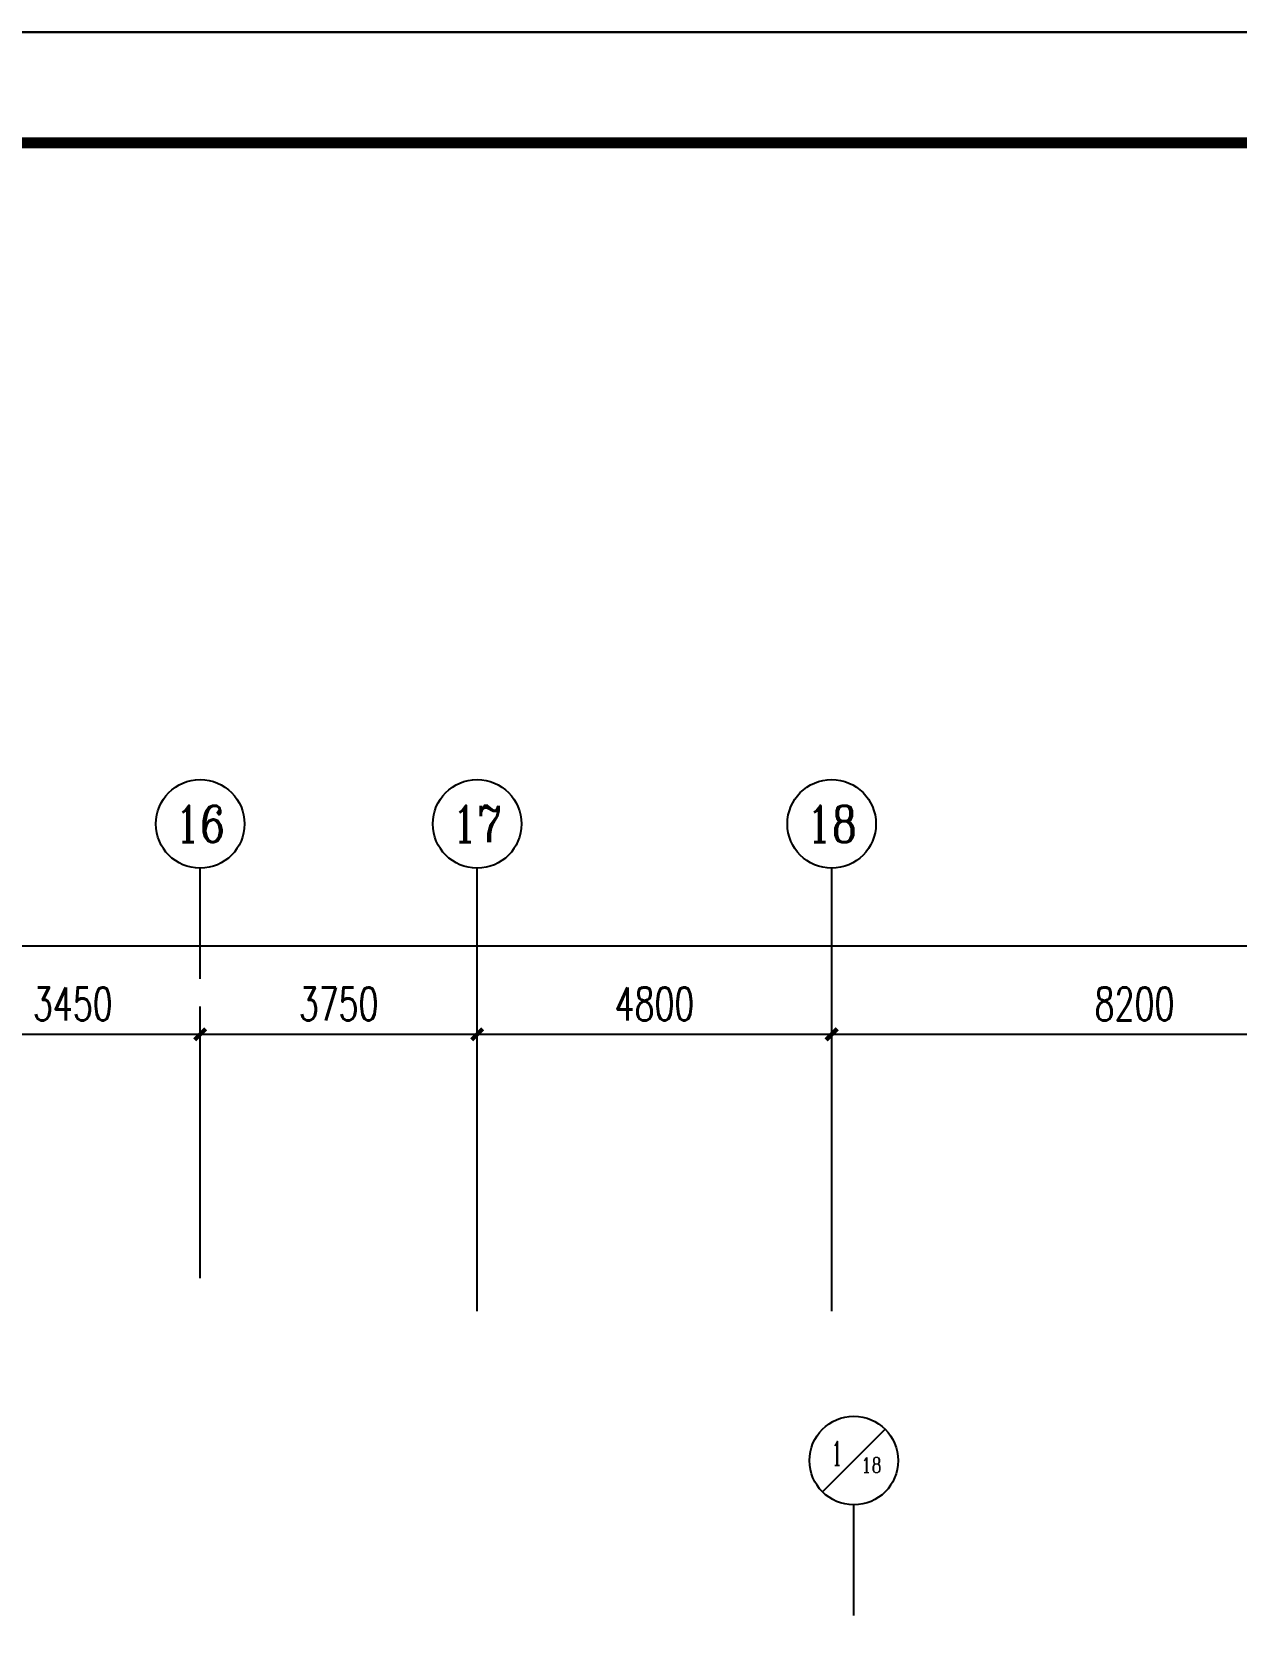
# Model space of a CAD drawing. Extents: x 1398449 to 2142961, y 256969 to 1032940.
# Drawn here: x 1615767 to 1632076, y 598612 to 620409 of the extents above; entities that cross this region are included whole.
import ezdxf
from ezdxf.enums import TextEntityAlignment as Align

# ---------------------------------------------------------------- set-up
doc = ezdxf.new("R2010")
doc.units = 0
doc.header["$LTSCALE"] = 1500
doc.header["$PDSIZE"] = 50
for name, color, linetype in [('1-建筑底图', 8, 'Continuous'), ('AXIS_TEXT', 7, 'Continuous'), ('BTTK', 7, 'Continuous'), ('PUB_TITLE', 4, 'Continuous'), ('党校-主楼（一期）参照$0$PUB_TITLE', 7, 'Continuous')]:
    doc.layers.add(name, color=color, linetype=linetype)
doc.layers.add('yichutu', color=7, linetype='Continuous', true_color=0xffffff, plot=False)
doc.styles.add('_TCH_AXIS', font='COMPLEX', dxfattribs={"bigfont": 'GBCBIG'})
doc.styles.add('_TCH_DIM_T3', font='SIMPLEX', dxfattribs={"width": 0.705882, "bigfont": 'GBCBIG'})
doc.styles.add('COMPLEX', font='COMPLEX')
doc.styles.add('HZ(TK)', font='geniso.shx', dxfattribs={"width": 0.9, "bigfont": 'hztxt.shx'})
doc.styles.get("Standard").update_dxf_attribs({"font": 'gbeitc.shx', "bigfont": 'gbcbig.shx'})
doc.linetypes.add('JIEDI', pattern='A,1.25,-0.25,0.25,-0.25,0.625,["/",Standard,S=0.6,R=0,X=0,Y=-0.3],0.625,-0.25,0.25,-0.25', length=4)
doc.dimstyles.new('_TCH_ARCH&&150', dxfattribs={"dimtxt": 446.25, "dimasz": 150, "dimexe": 375, "dimexo": 450, "dimgap": 189.375, "dimtad": 1, "dimdec": 0, "dimzin": 0, "dimdsep": 46, "dimtxsty": '_TCH_DIM_T3', "dimblk": 'ARCHTICK', "dimcen": 0.09, "dimclrt": 7, "dimazin": 2, "dimtfac": 1, "dimtdec": 0, "dimtix": 1, "dimtmove": 2, "dimatfit": 3, "dimfxl": 1, "dimtolj": 1, "dimtzin": 0, "dimarcsym": 0})

# ---------------------------------------------------------------- blocks, each defined once
blk = doc.blocks.new('_AXISO')
blk.add_circle((0, 0), 0.5)
at = {"layer": 'AXIS_TEXT', "style": 'COMPLEX', "width": 1.041667}
blk.add_attdef('A', text='', height=0.56, dxfattribs=at).set_placement((-0.25, -0.28), (0.25, -0.28), align=Align.FIT)
blk = doc.blocks.new('_ArchTick')
at = {"color": 0, "linetype": 'ByBlock', "const_width": 0.4}
blk.add_lwpolyline([(-0.5, -0.5), (0.5, 0.5)], dxfattribs=at)
blk = doc.blocks.new('*D384')
at = {"layer": '1-建筑底图', "color": 0, "lineweight": -2, "transparency": 16777216}
for p, q in [((95500, 41881), (95500, 45556)), ((98950, 41881), (98950, 45556)), ((95500, 45181), (98950, 45181))]:
    blk.add_line(p, q, dxfattribs=at)
at = {"layer": 'Defpoints', "color": 0}
for p in [(98950, 45181), (95500, 41431), (98950, 41431)]:
    blk.add_point(p, dxfattribs=at)
at = {"layer": '1-建筑底图', "color": 0, "lineweight": -2, "transparency": 16777216, "xscale": 150, "yscale": 150, "zscale": 150, "rotation": 180}
blk.add_blockref('_ArchTick', (95500, 45181), dxfattribs=at)
at = {"layer": '1-建筑底图', "color": 0, "lineweight": -2, "transparency": 16777216, "xscale": 150, "yscale": 150, "zscale": 150}
blk.add_blockref('_ArchTick', (98950, 45181), dxfattribs=at)
at = {"layer": '1-建筑底图', "color": 7, "transparency": 16777216, "insert": (97225, 45593), "char_height": 446.2, "attachment_point": 5, "style": '_TCH_DIM_T3'}
blk.add_mtext('\\A1;3450', dxfattribs=at)
blk = doc.blocks.new('*D385')
at = {"layer": '1-建筑底图', "color": 0, "lineweight": -2, "transparency": 16777216}
for p, q in [((98950, 41881), (98950, 45556)), ((102700, 41881), (102700, 45556)), ((98950, 45181), (102700, 45181))]:
    blk.add_line(p, q, dxfattribs=at)
at = {"layer": 'Defpoints', "color": 0}
for p in [(102700, 45181), (98950, 41431), (102700, 41431)]:
    blk.add_point(p, dxfattribs=at)
at = {"layer": '1-建筑底图', "color": 0, "lineweight": -2, "transparency": 16777216, "xscale": 150, "yscale": 150, "zscale": 150, "rotation": 180}
blk.add_blockref('_ArchTick', (98950, 45181), dxfattribs=at)
at = {"layer": '1-建筑底图', "color": 0, "lineweight": -2, "transparency": 16777216, "xscale": 150, "yscale": 150, "zscale": 150}
blk.add_blockref('_ArchTick', (102700, 45181), dxfattribs=at)
at = {"layer": '1-建筑底图', "color": 7, "transparency": 16777216, "insert": (100825, 45593), "char_height": 446.2, "attachment_point": 5, "style": '_TCH_DIM_T3'}
blk.add_mtext('\\A1;3750', dxfattribs=at)
blk = doc.blocks.new('*D386')
at = {"layer": '1-建筑底图', "color": 0, "lineweight": -2, "transparency": 16777216}
for p, q in [((102700, 41881), (102700, 45556)), ((107500, 41881), (107500, 45556)), ((102700, 45181), (107500, 45181))]:
    blk.add_line(p, q, dxfattribs=at)
at = {"layer": 'Defpoints', "color": 0}
for p in [(107500, 45181), (102700, 41431), (107500, 41431)]:
    blk.add_point(p, dxfattribs=at)
at = {"layer": '1-建筑底图', "color": 0, "lineweight": -2, "transparency": 16777216, "xscale": 150, "yscale": 150, "zscale": 150, "rotation": 180}
blk.add_blockref('_ArchTick', (102700, 45181), dxfattribs=at)
at = {"layer": '1-建筑底图', "color": 0, "lineweight": -2, "transparency": 16777216, "xscale": 150, "yscale": 150, "zscale": 150}
blk.add_blockref('_ArchTick', (107500, 45181), dxfattribs=at)
at = {"layer": '1-建筑底图', "color": 7, "transparency": 16777216, "insert": (105100, 45593), "char_height": 446.2, "attachment_point": 5, "style": '_TCH_DIM_T3'}
blk.add_mtext('\\A1;4800', dxfattribs=at)
blk = doc.blocks.new('*D387')
at = {"layer": '1-建筑底图', "color": 0, "lineweight": -2, "transparency": 16777216}
for p, q in [((107500, 41881), (107500, 45556)), ((115700, 41881), (115700, 45556)), ((107500, 45181), (115700, 45181))]:
    blk.add_line(p, q, dxfattribs=at)
at = {"layer": 'Defpoints', "color": 0}
for p in [(115700, 45181), (107500, 41431), (115700, 41431)]:
    blk.add_point(p, dxfattribs=at)
at = {"layer": '1-建筑底图', "color": 0, "lineweight": -2, "transparency": 16777216, "xscale": 150, "yscale": 150, "zscale": 150, "rotation": 180}
blk.add_blockref('_ArchTick', (107500, 45181), dxfattribs=at)
at = {"layer": '1-建筑底图', "color": 0, "lineweight": -2, "transparency": 16777216, "xscale": 150, "yscale": 150, "zscale": 150}
blk.add_blockref('_ArchTick', (115700, 45181), dxfattribs=at)
at = {"layer": '1-建筑底图', "color": 7, "transparency": 16777216, "insert": (111600, 45593), "char_height": 446.2, "attachment_point": 5, "style": '_TCH_DIM_T3'}
blk.add_mtext('\\A1;8200', dxfattribs=at)
blk = doc.blocks.new('*D392')
at = {"layer": '1-建筑底图', "color": 0, "lineweight": -2, "transparency": 16777216}
for p, q in [((-200, 41881), (-200, 46756)), ((139000, 41881), (139000, 46756)), ((-200, 46381), (139000, 46381))]:
    blk.add_line(p, q, dxfattribs=at)
at = {"layer": 'Defpoints', "color": 0}
for p in [(139000, 46381), (-200, 41431), (139000, 41431)]:
    blk.add_point(p, dxfattribs=at)
at = {"layer": '1-建筑底图', "color": 0, "lineweight": -2, "transparency": 16777216, "xscale": 150, "yscale": 150, "zscale": 150, "rotation": 180}
blk.add_blockref('_ArchTick', (-200, 46381), dxfattribs=at)
at = {"layer": '1-建筑底图', "color": 0, "lineweight": -2, "transparency": 16777216, "xscale": 150, "yscale": 150, "zscale": 150}
blk.add_blockref('_ArchTick', (139000, 46381), dxfattribs=at)
at = {"layer": '1-建筑底图', "color": 7, "transparency": 16777216, "insert": (69400, 46793), "char_height": 446.2, "attachment_point": 5, "style": '_TCH_DIM_T3'}
blk.add_mtext('\\A1;139200', dxfattribs=at)
blk = doc.blocks.new('vhtemplate_2020年新竖式图框_A1_1_2', base_point=(-420.5, 0))
at = {"layer": 'PUB_TITLE', "color": 7}
blk.add_lwpolyline([(-420.5, 594), (841, 594), (841, 0), (-420.5, 0)], close=True, dxfattribs=at)
at = {"layer": 'PUB_TITLE', "const_width": 1}
blk.add_lwpolyline([(-395.5, 10), (831, 10), (831, 584), (-395.5, 584)], close=True, dxfattribs=at)
at = {"layer": 'BTTK', "color": 4, "style": 'HZ(TK)', "width": 0.9}
for tag, p in [('合作单位', (796, 511.5)), ('建设单位', (796, 209.5)), ('工程名称', (796, 176.5)), ('子项名称', (806, 160)), ('图纸名称', (796, 141))]:
    blk.add_attdef(tag, text='', height=3.5, dxfattribs=at).set_placement(p, align=Align.MIDDLE_CENTER)
for tag, p in [('注册证书号', (808.5, 309.01)), ('注册印章号', (808.5, 301.01)), ('设计号', (806, 193)), ('图别', (789.75, 34)), ('图号', (822.25, 34)), ('版本号', (789.75, 26)), ('日期', (822.25, 26))]:
    blk.add_attdef(tag, text='', height=3.5, dxfattribs=at).set_placement(p, align=Align.MIDDLE)
blk = doc.blocks.new('yct-1261-594-189225-89100-150-1004.0')
at = {"layer": 'yichutu', "color": 7, "true_color": 0xffffff}
blk.add_lwpolyline([(0, 0), (0, 89100), (189225, 89100), (189225, 0)], close=True, dxfattribs=at)
blk = doc.blocks.new('1-三层建筑底图')
at = {"layer": '1-建筑底图'}
for p, q in [((98950, 45930.7), (98950, 47430.7)), ((102700, 41430.7), (102700, 47430.7)), ((107500, 41430.7), (107500, 47430.7)), ((107375.7, 38984.7), (108224.3, 39833.3)), ((107800, 37309), (107800, 38809))]:
    blk.add_line(p, q, dxfattribs=at)
blk.add_circle((107800, 39409), 600, dxfattribs=at)
ref = blk.add_blockref('_AXISO', (98950, 48030.7), dxfattribs=dict(at, xscale=1200, yscale=1200, zscale=1200))
ref.add_attrib('A', '16', dxfattribs={"layer": 'AXIS_TEXT', "height": 492.67, "style": '_TCH_AXIS'}).set_placement((98609.8, 47784.3), (99290.2, 47784.3), align=Align.FIT)
ref = blk.add_blockref('_AXISO', (102700, 48030.7), dxfattribs=dict(at, xscale=1200, yscale=1200, zscale=1200))
ref.add_attrib('A', '17', dxfattribs={"layer": 'AXIS_TEXT', "height": 492.67, "style": '_TCH_AXIS'}).set_placement((102359.8, 47784.3), (103040.2, 47784.3), align=Align.FIT)
ref = blk.add_blockref('_AXISO', (107500, 48030.7), dxfattribs=dict(at, xscale=1200, yscale=1200, zscale=1200))
ref.add_attrib('A', '18', dxfattribs={"layer": 'AXIS_TEXT', "height": 492.67, "style": '_TCH_AXIS'}).set_placement((107159.8, 47784.3), (107840.2, 47784.3), align=Align.FIT)
at = {"layer": '1-建筑底图', "style": '_TCH_AXIS'}
for s, height, p, p2 in [('1', 327.9, (107501.1, 39343.4), (107641.7, 39343.4)), ('18', 202.93, (107898, 39246.7), (108178.2, 39246.7))]:
    blk.add_text(s, height=height, dxfattribs=at).set_placement(p, p2, align=Align.FIT)
at = {"layer": '1-建筑底图'}
for p1, p2, distance, picture, middle in [((-200, 41430.7), (139000, 41430.7), 4950, '*D392', (69400, 46793.2)), ((95500, 41430.7), (98950, 41430.7), 3750, '*D384', (97225, 45593.2)), ((98950, 41430.7), (102700, 41430.7), 3750, '*D385', (100825, 45593.2)), ((102700, 41430.7), (107500, 41430.7), 3750, '*D386', (105100, 45593.2)), ((107500, 41430.7), (115700, 41430.7), 3750, '*D387', (111600, 45593.2))]:
    dim = blk.add_aligned_dim(p1=p1, p2=p2, distance=distance, dimstyle='_TCH_ARCH&&150', dxfattribs=at)
    dim.commit()
    dim.dimension.update_dxf_attribs({"geometry": picture, "text_midpoint": middle})

msp = doc.modelspace()

# ---------------------------------------------------------------- linework, layer by layer
at = {"layer": '党校-主楼（一期）参照$0$PUB_TITLE'}
msp.add_lwpolyline([(1498789.3, 531309.5), (1687939.3, 531309.5), (1687939.3, 620409.5), (1498789.3, 620409.5)], close=True, dxfattribs=at)
at = {"layer": '党校-主楼（一期）参照$0$PUB_TITLE', "const_width": 150}
msp.add_lwpolyline([(1502539.3, 532809.5), (1686439.3, 532809.5), (1686439.3, 618909.5), (1502539.3, 618909.5)], close=True, dxfattribs=at)

# ---------------------------------------------------------------- block references
at = {"xscale": 150, "yscale": 150, "zscale": 150}
msp.add_blockref('vhtemplate_2020年新竖式图框_A1_1_2', (1498714.3, 531309.5), dxfattribs=at)
at = {"layer": '1-建筑底图', "linetype": 'JIEDI'}
msp.add_blockref('1-三层建筑底图', (1519091, 561657.6), dxfattribs=at)
at = {"layer": 'yichutu'}
msp.add_blockref('yct-1261-594-189225-89100-150-1004.0', (1498714.3, 531309.5), dxfattribs=at)

doc.saveas('drawing.dxf')
